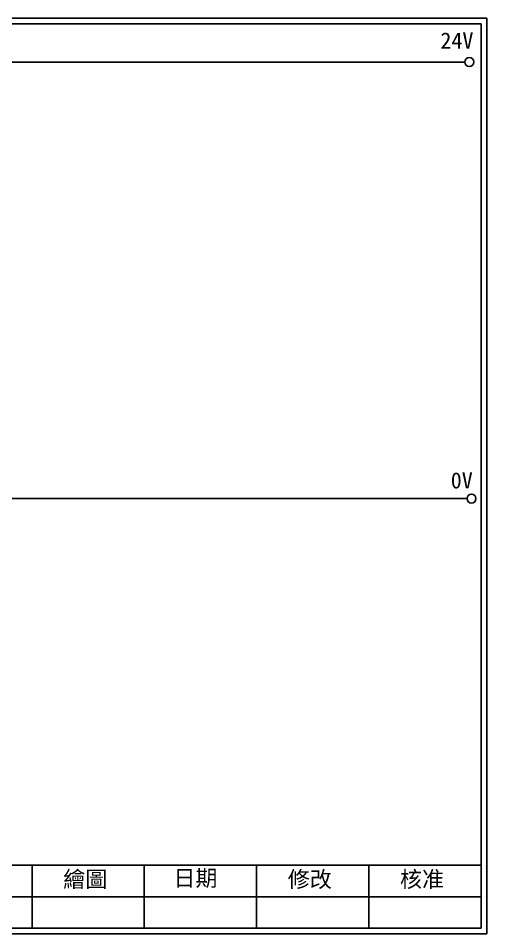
# Model space of a CAD drawing. Extents: x 926 to 1213, y -211 to -7.
# Drawn here: x 1108.4 to 1212.7, y -211.2 to -7.2 of the extents above; entities that cross this region are included whole.
import ezdxf

# ---------------------------------------------------------------- set-up
doc = ezdxf.new("R2010")
doc.units = 0
doc.layers.get('0').update_dxf_attribs({"linetype": 'CONTINUOUS'})
doc.layers.add('圖框層', color=7, linetype='CONTINUOUS')
doc.layers.add('標尺寸層', color=3, linetype='CONTINUOUS')
doc.styles.add('STSL', font='KAIU.TTF')

msp = doc.modelspace()

# ---------------------------------------------------------------- linework, layer by layer
for centre in [(1208.88, -16.99), (1209.36, -114.26)]:
    msp.add_circle(centre, 1)
at = {"layer": '圖框層', "color": 7}
for p, q in [((1212.74, -7.25), (925.74, -7.25)), ((1212.74, -211.22), (1212.74, -7.25)), ((1211.49, -8.5), (926.99, -8.5)), ((1211.49, -209.97), (1211.49, -8.5)), ((926.99, -195.97), (1211.49, -195.97)), ((1111.49, -209.97), (1111.49, -195.97)), ((1136.49, -209.97), (1136.49, -195.97)), ((1161.49, -209.97), (1161.49, -195.97)), ((1186.49, -209.97), (1186.49, -195.97)), ((1061.49, -202.97), (1211.49, -202.97)), ((926.99, -209.97), (1211.49, -209.97)), ((925.74, -211.22), (1212.74, -211.22))]:
    msp.add_line(p, q, dxfattribs=at)
at = {"layer": '標尺寸層', "color": 7}
for p, q in [((930.28, -16.99), (1207.88, -16.99)), ((930.49, -114.26), (1208.36, -114.26))]:
    msp.add_line(p, q, dxfattribs=at)

# ---------------------------------------------------------------- texts
at = {"layer": '圖框層', "color": 4, "style": 'STSL'}
for s, p in [('24V', (1202.44, -14)), ('0V', (1204.74, -112.01)), ('繪圖', (1118.44, -200.88)), ('日期', (1142.96, -200.63)), ('修改', (1168.44, -200.88)), ('核准', (1193.44, -200.88))]:
    msp.add_text(s, height=3.6, dxfattribs=at).set_placement(p)

doc.saveas('drawing.dxf')
